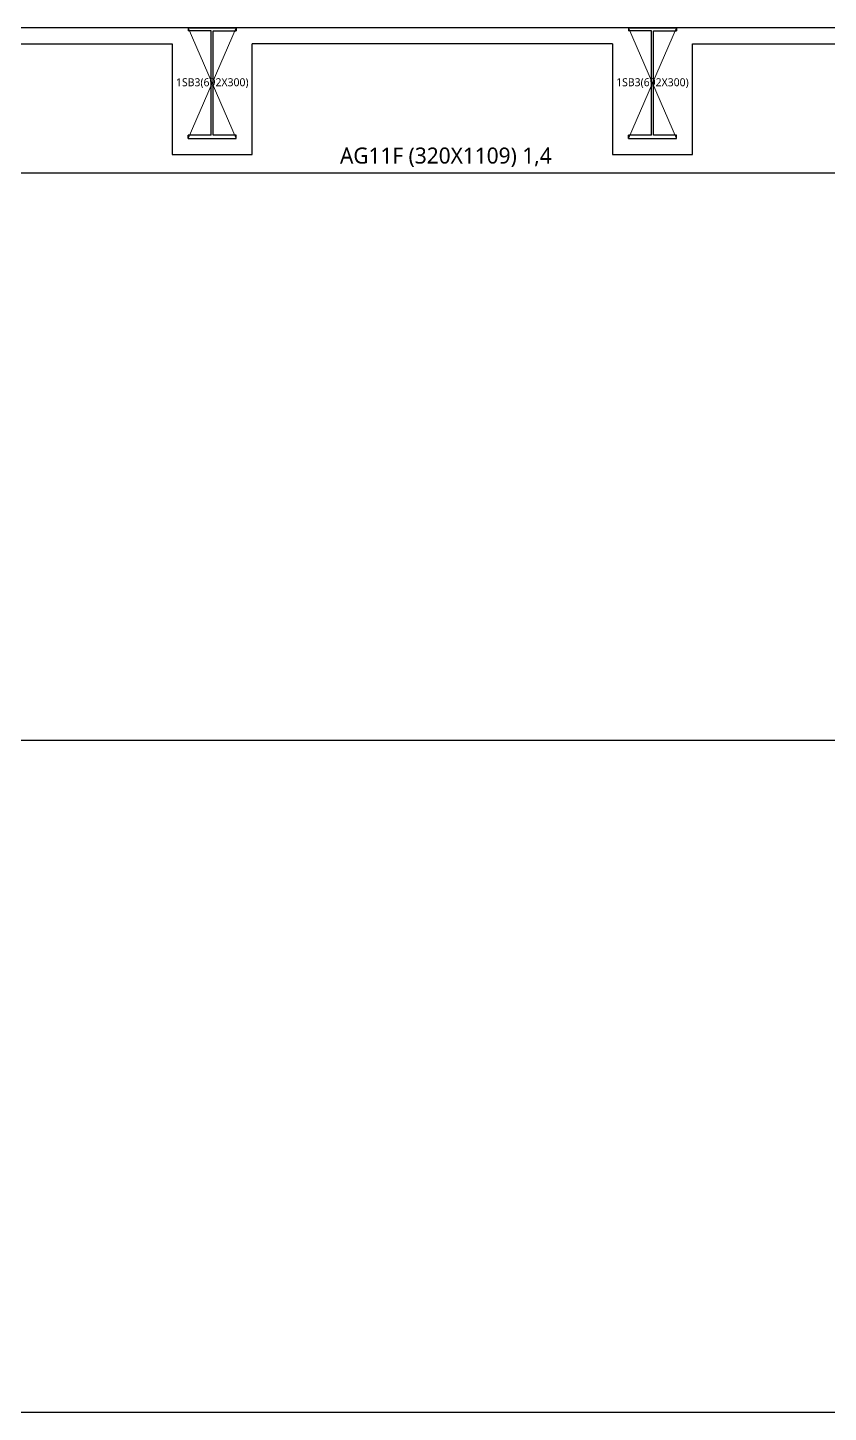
# Model space of a CAD drawing. Header units: millimetres. Extents: x -39468 to 212532, y -94717 to 83483.
# Drawn here: x 75097 to 80099, y 10000 to 18650 of the extents above; entities that cross this region are included whole.
import ezdxf
from ezdxf.enums import TextEntityAlignment as Align

# ---------------------------------------------------------------- set-up
doc = ezdxf.new("R2010")
doc.units = ezdxf.units.MM
doc.header["$LTSCALE"] = 300
doc.header["$MEASUREMENT"] = 0
doc.linetypes.add('주단면도-1$0$STD_CENTER', pattern=[66, 60, -2, 2, -2])
doc.layers.get('0').update_dxf_attribs({"linetype": 'CONTINUOUS'})
doc.layers.add('A-ELEV-LIN2', color=7, linetype='CONTINUOUS', lineweight=25)
doc.layers.add('A-XXXX-NPLT', color=144, linetype='CONTINUOUS', lineweight=15, plot=False)
for name, color, linetype in [('주단면도-1$0$A-FIN-TYP1', 6, 'CONTINUOUS'), ('주단면도-1$0$A-ST-AXIS-CEN', 252, '주단면도-1$0$STD_CENTER'), ('주단면도-1$0$A-ST-CONC', 2, 'CONTINUOUS'), ('주단면도-1$0$저온단열', 160, 'CONTINUOUS'), ('철골', 2, 'CONTINUOUS')]:
    doc.layers.add(name, color=color, linetype=linetype)
doc.styles.add('맑은고딕', font='malgun.ttf')

# ---------------------------------------------------------------- blocks, each defined once
blk = doc.blocks.new('G$C9B3BFE77')
at = {"layer": 'A-XXXX-NPLT'}
for p, q in [((70.4, 692), (370.4, 0)), ((70.4, 0), (370.4, 692))]:
    blk.add_line(p, q, dxfattribs=at)
at = {"layer": '철골', "ltscale": 3}
for p, q in [((70.4, 692), (370.4, 692)), ((70.4, 692), (70.4, 672)), ((213.9, 672), (70.4, 672)), ((213.9, 20), (213.9, 672)), ((226.9, 20), (226.9, 672)), ((226.9, 672), (370.4, 672)), ((370.4, 692), (370.4, 672)), ((213.9, 20), (70.4, 20)), ((70.4, 0), (70.4, 20)), ((70.4, 0), (370.4, 0)), ((370.4, 20), (226.9, 20)), ((370.4, 0), (370.4, 20))]:
    blk.add_line(p, q, dxfattribs=at)
at = {"layer": 'A-XXXX-NPLT', "style": '맑은고딕'}
blk.add_text('1SB3(692X300)', height=50, dxfattribs=at).set_placement((220.4, 346), align=Align.MIDDLE)

msp = doc.modelspace()

# ---------------------------------------------------------------- linework, layer by layer
at = {"layer": 'A-ELEV-LIN2'}
msp.add_line((81518.5, 17741), (73900, 17741), dxfattribs=at)
at = {"layer": '주단면도-1$0$A-FIN-TYP1'}
msp.add_line((40200, 10000), (84100, 10000), dxfattribs=at)
at = {"layer": '주단면도-1$0$A-ST-AXIS-CEN', "linetype": 'Continuous'}
for p, q in [((0, 14200), (153520.7, 14200)), ((0, 10000), (84100, 10000))]:
    msp.add_line(p, q, dxfattribs=at)
at = {"layer": '주단면도-1$0$A-ST-CONC'}
msp.add_line((81675, 18650), (40900, 18650), dxfattribs=at)
at = {"layer": '주단면도-1$0$저온단열'}
msp.add_line((78750, 18550), (76500, 18550), dxfattribs=at)
for points in [[(73190, 18500), (73190, 17850), (73810, 17850), (73810, 18550), (76000, 18550), (76000, 17858), (76500, 17858), (76500, 18550)], [(78750, 18550), (78750, 17858), (79250, 17858), (79250, 18550)], [(79250, 18550), (81275, 18550), (81275, 17558), (81775, 17558), (81775, 17700)]]:
    msp.add_lwpolyline(points, dxfattribs=at)

# ---------------------------------------------------------------- block references
for p in [(76029.6, 17958), (78779.6, 17958)]:
    msp.add_blockref('G$C9B3BFE77', p)

# ---------------------------------------------------------------- texts
at = {"layer": 'A-XXXX-NPLT', "style": '맑은고딕'}
msp.add_text('AG11F (320X1109) 1,4', height=100, dxfattribs=at).set_placement((77709.2, 17841), align=Align.MIDDLE)

doc.saveas('drawing.dxf')
